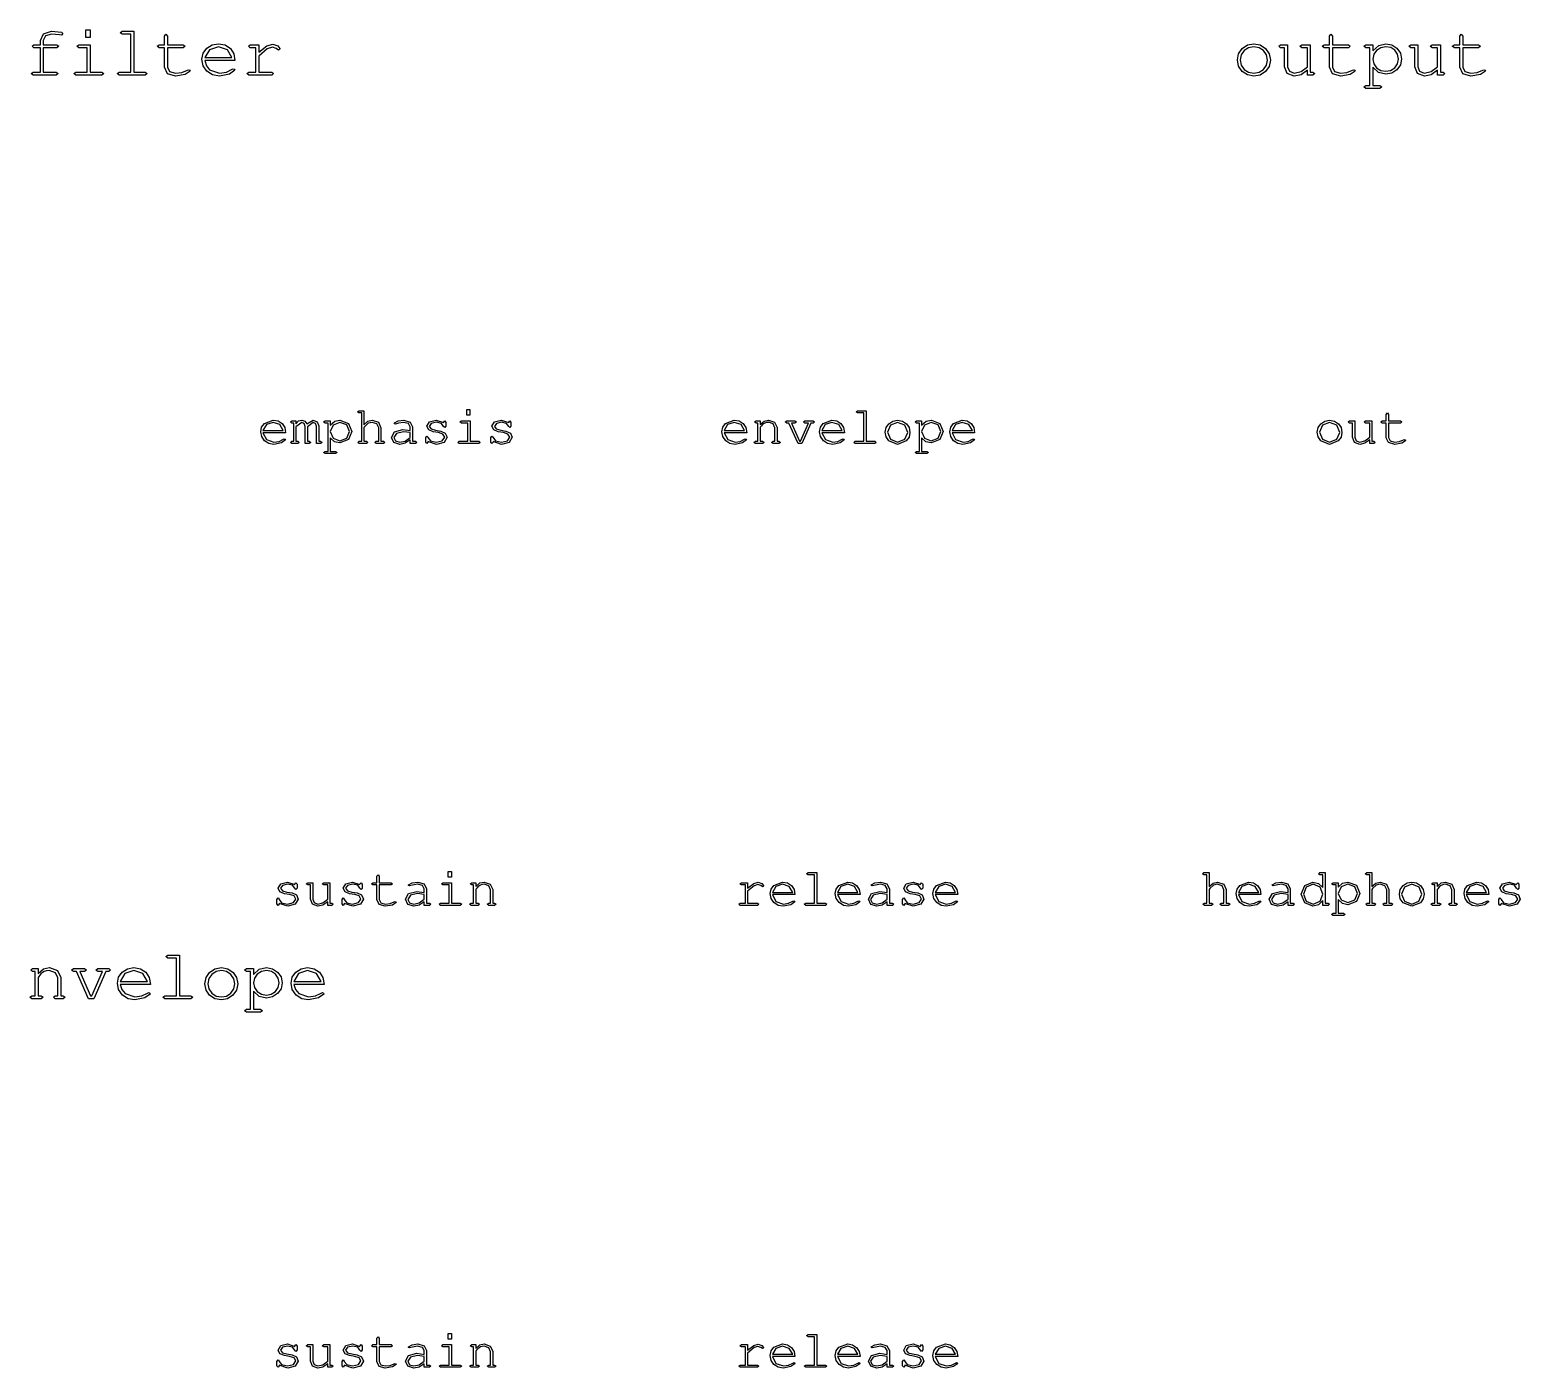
# Model space of a CAD drawing. Extents: x 0 to 469, y 0 to 120.
# Drawn here: x 352.3 to 468.5, y 13.9 to 118.2 of the extents above; entities that cross this region are included whole.
import ezdxf

# ---------------------------------------------------------------- set-up
doc = ezdxf.new("R2010")
doc.units = 0
doc.layers.add('Calque_1', color=7, linetype='CONTINUOUS')

msp = doc.modelspace()

# ---------------------------------------------------------------- linework, layer by layer
at = {"layer": 'Calque_1', "color": 7}
for points in [[(354.78307, 117.79152), (354.64196, 117.80842), (354.32587, 117.84232), (354.00414, 117.85922), (353.55258, 117.72375), (353.3776, 117.37944), (353.3776, 117.03513), (354.4444, 117.03513), (354.5968, 116.92224), (354.4444, 116.80371), (353.3776, 116.80371), (353.3776, 114.91282), (354.38231, 114.91282), (354.53471, 114.79993), (354.38231, 114.6814), (352.59302, 114.6814), (352.44062, 114.79993), (352.59302, 114.91282), (353.14618, 114.91282), (353.14618, 116.80371), (352.64947, 116.80371), (352.49707, 116.92224), (352.64947, 117.03513), (353.14618, 117.03513), (353.14618, 117.37944), (353.38889, 117.88744), (354.01542, 118.09064), (354.8, 118.01724), (354.9016, 117.90435), (354.78307, 117.79147)], [(357.02734, 118.20356), (357.02734, 117.61654), (356.69432, 117.61654), (356.69432, 118.20356)], [(360.4231, 118.09067), (360.4231, 114.91285), (361.32621, 114.91285), (361.48426, 114.79996), (361.32621, 114.68143), (359.28857, 114.68143), (359.13617, 114.79996), (359.28857, 114.91285), (360.19168, 114.91285), (360.19168, 117.85925), (359.53128, 117.85925), (359.37888, 117.97778), (359.53128, 118.09067)], [(363.05121, 117.03516), (364.29299, 117.03516), (364.44539, 116.92227), (364.29299, 116.80374), (363.05121, 116.80374), (363.05121, 115.29667), (363.22054, 114.95236), (363.68339, 114.82254), (364.18574, 114.88464), (364.62036, 115.04833), (364.71066, 115.08223), (364.78406, 115.04833), (364.81796, 114.96933), (364.43414, 114.71533), (363.69472, 114.59116), (363.05689, 114.77742), (362.81983, 115.28542), (362.81983, 116.80378), (362.40214, 116.80378), (362.24409, 116.92231), (362.40214, 117.0352), (362.81983, 117.0352), (362.81983, 117.70689), (362.93836, 117.85929), (363.05125, 117.70689)], [(453.87842, 117.03516), (455.1202, 117.03516), (455.2726, 116.92227), (455.1202, 116.80374), (453.87842, 116.80374), (453.87842, 115.29667), (454.04775, 114.95236), (454.5106, 114.82254), (455.01295, 114.88464), (455.44757, 115.04833), (455.53787, 115.08223), (455.61127, 115.04833), (455.64517, 114.96933), (455.26135, 114.71533), (454.52192, 114.59116), (453.8841, 114.77742), (453.64704, 115.28542), (453.64704, 116.80378), (453.22935, 116.80378), (453.0713, 116.92231), (453.22935, 117.0352), (453.64704, 117.0352), (453.64704, 117.70689), (453.76557, 117.85929), (453.87846, 117.70689)], [(464.0318, 117.03516), (465.27358, 117.03516), (465.42598, 116.92227), (465.27358, 116.80374), (464.0318, 116.80374), (464.0318, 115.29667), (464.20114, 114.95236), (464.66398, 114.82254), (465.16634, 114.88464), (465.60096, 115.04833), (465.69126, 115.08223), (465.76466, 115.04833), (465.79856, 114.96933), (465.41474, 114.71533), (464.67532, 114.59116), (464.0375, 114.77742), (463.80043, 115.28542), (463.80043, 116.80378), (463.38274, 116.80378), (463.2247, 116.92231), (463.38274, 117.0352), (463.80043, 117.0352), (463.80043, 117.70689), (463.91896, 117.85929), (464.03185, 117.70689)], [(357.03864, 117.03516), (357.03864, 114.91285), (357.94175, 114.91285), (358.0998, 114.79996), (357.94175, 114.68143), (355.90411, 114.68143), (355.75171, 114.79996), (355.90411, 114.91285), (356.80722, 114.91285), (356.80722, 116.80374), (356.14117, 116.80374), (355.98877, 116.92227), (356.14117, 117.03516)], [(368.32092, 115.80467), (365.97283, 115.80467), (366.097013, 115.402505), (366.34536, 115.08783), (367.113, 114.82254), (367.65487, 114.90724), (368.10078, 115.12738), (368.19108, 115.16688), (368.26448, 115.13298), (368.29838, 115.05398), (367.89198, 114.74918), (367.1074, 114.59114), (366.579645, 114.687095), (366.13656, 114.97496), (365.84022, 115.399703), (365.74144, 115.90629), (365.834575, 116.377605), (366.11398, 116.76425), (366.528845, 117.026713), (367.02838, 117.1142), (367.546258, 117.02389), (367.95971, 116.75296), (368.230648, 116.338093), (368.32096, 115.80469)], [(365.97283, 116.03609), (368.08385, 116.03609), (367.72825, 116.65134), (367.02834, 116.88276), (366.33407, 116.65134), (365.97283, 116.03609)], [(371.70538, 116.62312), (371.5304, 116.74165), (371.24253, 116.86018), (370.84178, 116.72472), (370.17009, 116.16027), (370.17009, 114.91285), (371.18044, 114.91285), (371.33284, 114.79432), (371.18044, 114.68143), (369.3968, 114.68143), (369.2444, 114.79996), (369.3968, 114.91285), (369.93867, 114.91285), (369.93867, 116.80374), (369.51533, 116.80374), (369.36293, 116.92227), (369.51533, 117.03516), (370.17009, 117.03516), (370.17009, 116.45943), (370.80227, 116.95049), (371.25947, 117.0916), (371.65458, 116.95614), (371.82391, 116.74165), (371.79001, 116.65695), (371.70531, 116.62305)], [(447.75296, 117.11418), (448.252495, 117.021048), (448.66736, 116.74165), (448.946758, 116.332428), (449.03989, 115.83854), (448.945348, 115.35735), (448.66172, 114.95236), (448.24544, 114.68143), (447.75296, 114.59112), (447.25625, 114.68284), (446.83856, 114.958), (446.559163, 115.365813), (446.46603, 115.85547), (446.559163, 116.33666), (446.83856, 116.74165), (447.25625, 117.021048), (447.75296, 117.11418)], [(447.75296, 116.88276), (447.345148, 116.80797), (447.00225, 116.5836), (446.77365, 116.251993), (446.69745, 115.85547), (446.77365, 115.457535), (447.00225, 115.12169), (447.345148, 114.897328), (447.75296, 114.82254), (448.156538, 114.897328), (448.49803, 115.12169), (448.73086, 115.450483), (448.80847, 115.83854), (448.73227, 116.24776), (448.50367, 116.5836), (448.163593, 116.80797), (447.75296, 116.88276)], [(451.922, 114.68143), (451.922, 115.05396), (451.428113, 114.70683), (450.89471, 114.59112), (450.3472, 114.79432), (450.144, 115.33054), (450.144, 116.80374), (449.8392, 116.80374), (449.6868, 116.92227), (449.8392, 117.03516), (450.37542, 117.03516), (450.37542, 115.33054), (450.52218, 114.96929), (450.88907, 114.82254), (451.429523, 114.94954), (451.922, 115.33054), (451.922, 116.80374), (451.50431, 116.80374), (451.34627, 116.92227), (451.50431, 117.03516), (452.15342, 117.03516), (452.15342, 114.91285), (452.34533, 114.91285), (452.49773, 114.79996), (452.34533, 114.68143)], [(457.02581, 117.03516), (457.02581, 116.57232), (457.48301, 116.99), (458.03617, 117.11418), (458.517358, 117.028103), (458.91106, 116.76987), (459.17776, 116.39028), (459.26666, 115.92885), (459.17776, 115.466003), (458.91106, 115.08218), (458.514538, 114.823948), (458.03617, 114.73787), (457.46749, 114.873338), (457.02581, 115.27974), (457.02581, 113.86298), (457.57897, 113.86298), (457.73137, 113.75009), (457.57897, 113.63156), (456.48959, 113.63156), (456.33719, 113.75009), (456.48959, 113.86298), (456.79439, 113.86298), (456.79439, 116.80374), (456.48959, 116.80374), (456.33719, 116.92227), (456.48959, 117.03516)], [(458.03052, 116.88276), (457.643875, 116.812205), (457.31932, 116.60054), (457.099188, 116.294328), (457.02581, 115.92885), (457.099188, 115.557725), (457.31932, 115.24587), (457.643875, 115.038435), (458.03052, 114.96929), (458.417165, 115.038435), (458.74172, 115.24587), (458.961853, 115.552083), (459.03523, 115.91756), (458.963265, 116.295735), (458.74737, 116.60618), (458.424223, 116.813615), (458.03052, 116.88276)], [(462.07539, 114.68143), (462.07539, 115.05396), (461.581498, 114.70683), (461.0481, 114.59112), (460.50059, 114.79432), (460.29739, 115.33054), (460.29739, 116.80374), (459.99259, 116.80374), (459.84019, 116.92227), (459.99259, 117.03516), (460.52881, 117.03516), (460.52881, 115.33054), (460.67556, 114.96929), (461.04245, 114.82254), (461.58291, 114.94954), (462.07539, 115.33054), (462.07539, 116.80374), (461.6577, 116.80374), (461.49965, 116.92227), (461.6577, 117.03516), (462.30681, 117.03516), (462.30681, 114.91285), (462.49872, 114.91285), (462.65112, 114.79996), (462.49872, 114.68143)], [(379.52775, 87.17925), (379.38381, 87.48829), (379.00705, 87.61105), (378.71071, 87.53905), (378.42285, 87.26811), (378.37625, 87.21311), (378.37625, 86.13361), (378.56675, 86.13361), (378.68528, 86.04891), (378.56675, 85.96001), (378.00795, 85.96001), (377.89365, 86.04891), (378.00795, 86.13361), (378.20268, 86.13361), (378.20268, 88.34341), (377.97408, 88.34341), (377.85978, 88.43231), (377.97408, 88.51701), (378.37625, 88.51701), (378.37625, 87.42904), (378.68528, 87.70421), (379.02818, 87.78461), (379.51078, 87.61528), (379.70128, 87.19194), (379.70128, 86.13361), (379.89178, 86.13361), (380.01032, 86.04891), (379.89178, 85.96001), (379.33722, 85.96001), (379.22292, 86.04891), (379.33722, 86.13361), (379.52772, 86.13361)], [(386.63948, 88.60165), (386.63948, 88.16139), (386.38971, 88.16139), (386.38971, 88.60165)], [(417.52212, 88.51699), (417.52212, 86.13362), (418.19945, 86.13362), (418.31798, 86.04892), (418.19945, 85.96002), (416.67122, 85.96002), (416.55692, 86.04892), (416.67122, 86.13362), (417.34855, 86.13362), (417.34855, 88.34342), (416.85325, 88.34342), (416.73895, 88.43232), (416.85325, 88.51702)], [(458.24941, 87.72535), (459.18075, 87.72535), (459.29505, 87.64065), (459.18075, 87.55175), (458.24941, 87.55175), (458.24941, 86.42145), (458.37641, 86.16321), (458.72355, 86.06581), (459.10031, 86.11241), (459.42628, 86.23518), (459.49398, 86.26058), (459.54898, 86.23518), (459.57438, 86.17588), (459.28651, 85.98538), (458.73194, 85.89228), (458.25358, 86.03198), (458.07578, 86.41298), (458.07578, 87.55175), (457.76251, 87.55175), (457.64398, 87.64065), (457.76251, 87.72535), (458.07578, 87.72535), (458.07578, 88.22912), (458.16468, 88.34342), (458.24938, 88.22912)], [(372.26407, 86.80249), (370.50301, 86.80249), (370.78241, 86.26485), (371.35814, 86.06589), (371.76454, 86.12939), (372.09897, 86.29449), (372.16667, 86.32409), (372.22167, 86.29869), (372.24707, 86.23939), (371.94227, 86.01079), (371.35384, 85.89226), (370.95802, 85.964228), (370.6257, 86.18013), (370.403453, 86.498685), (370.32937, 86.87863), (370.39922, 87.23211), (370.60877, 87.52209), (371.29457, 87.78456), (371.68298, 87.716828), (371.99307, 87.51363), (372.196268, 87.20248), (372.264, 86.80243)], [(370.50301, 86.97605), (372.08627, 86.97605), (371.81957, 87.43749), (371.29464, 87.61105), (370.77394, 87.43749), (370.50301, 86.97605)], [(373.07522, 87.72535), (373.07522, 87.50522), (373.28265, 87.72112), (373.51972, 87.78462), (373.757843, 87.709478), (373.93035, 87.48405), (374.40872, 87.78462), (374.72199, 87.64915), (374.85322, 87.32742), (374.85322, 86.13362), (374.99715, 86.13362), (375.11145, 86.04892), (374.99715, 85.96002), (374.68389, 85.96002), (374.68389, 87.31046), (374.59919, 87.51789), (374.40446, 87.61099), (373.96419, 87.26386), (373.96419, 86.13356), (374.10812, 86.13356), (374.22242, 86.04886), (374.10812, 85.95996), (373.79486, 85.95996), (373.79486, 87.2977), (373.71016, 87.5136), (373.51966, 87.611), (373.07516, 87.26387), (373.07516, 86.13357), (373.21909, 86.13357), (373.33339, 86.04887), (373.21909, 85.95997), (372.75766, 85.95997), (372.64759, 86.04887), (372.76189, 86.13357), (372.90583, 86.13357), (372.90583, 87.55174), (372.76189, 87.55174), (372.64759, 87.64064), (372.76189, 87.72534)], [(375.74903, 87.72535), (375.74903, 87.37822), (376.09193, 87.69149), (376.5068, 87.78459), (377.16297, 87.52636), (377.42967, 86.89559), (377.16297, 86.26059), (376.5068, 86.00236), (376.080293, 86.10396), (375.74903, 86.40876), (375.74903, 85.34619), (376.1639, 85.34619), (376.2782, 85.26149), (376.1639, 85.17259), (375.34687, 85.17259), (375.23257, 85.26149), (375.34687, 85.34619), (375.57547, 85.34619), (375.57547, 87.55176), (375.34687, 87.55176), (375.23257, 87.64066), (375.34687, 87.72536)], [(376.50257, 87.61105), (375.96917, 87.39939), (375.74903, 86.89562), (375.96917, 86.38339), (376.50257, 86.17595), (377.03597, 86.38339), (377.2561, 86.88715), (377.0402, 87.40362), (376.50257, 87.61105)], [(380.74529, 87.56025), (381.03316, 87.71689), (381.48189, 87.78459), (381.96873, 87.63642), (382.16346, 87.26389), (382.16346, 86.13359), (382.39206, 86.13359), (382.50636, 86.04889), (382.39206, 85.95999), (381.98989, 85.95999), (381.98989, 86.24363), (381.59937, 85.980103), (381.18133, 85.89226), (380.70296, 86.04043), (380.52093, 86.43413), (380.76646, 86.87863), (381.41416, 87.05219), (381.98989, 86.96329), (381.98989, 87.26386), (381.84596, 87.51363), (381.46919, 87.61103), (381.06703, 87.54333), (380.82573, 87.47563), (380.76643, 87.50103), (380.74523, 87.56033)], [(384.66794, 86.45535), (384.52401, 86.69665), (384.17687, 86.81095), (383.77047, 86.87445), (383.42334, 87.01415), (383.27941, 87.30625), (383.48261, 87.64915), (384.00331, 87.78462), (384.58327, 87.58989), (384.58327, 87.60679), (384.67217, 87.72532), (384.75687, 87.60679), (384.75687, 87.31469), (384.67217, 87.20039), (384.58327, 87.29779), (384.41394, 87.52639), (384.02024, 87.61109), (383.62654, 87.51799), (383.46991, 87.29362), (383.61384, 87.09889), (383.96097, 87.00149), (384.36737, 86.93379), (384.71451, 86.77292), (384.85844, 86.45119), (384.62137, 86.04902), (384.02871, 85.89239), (383.36407, 86.12099), (383.36407, 86.07439), (383.27937, 85.96009), (383.19047, 86.07439), (383.19047, 86.42576), (383.27937, 86.54006), (383.36407, 86.44696), (383.36407, 86.41736), (383.55457, 86.1676), (384.01601, 86.066), (384.48167, 86.17606), (384.66794, 86.45546)], [(386.64748, 87.72535), (386.64748, 86.13362), (387.32482, 86.13362), (387.44335, 86.04892), (387.32482, 85.96002), (385.79658, 85.96002), (385.68228, 86.04892), (385.79658, 86.13362), (386.47392, 86.13362), (386.47392, 87.55179), (385.97438, 87.55179), (385.86008, 87.64069), (385.97438, 87.72539)], [(389.74463, 86.45535), (389.6007, 86.69665), (389.25357, 86.81095), (388.84717, 86.87445), (388.50003, 87.01415), (388.3561, 87.30625), (388.5593, 87.64915), (389.08, 87.78462), (389.65997, 87.58989), (389.65997, 87.60679), (389.74887, 87.72532), (389.83357, 87.60679), (389.83357, 87.31469), (389.74887, 87.20039), (389.65997, 87.29779), (389.49063, 87.52639), (389.09693, 87.61109), (388.70323, 87.51799), (388.5466, 87.29362), (388.69053, 87.09889), (389.03767, 87.00149), (389.44407, 86.93379), (389.7912, 86.77292), (389.93513, 86.45119), (389.69807, 86.04902), (389.1054, 85.89239), (388.44077, 86.12099), (388.44077, 86.07439), (388.35607, 85.96009), (388.26717, 86.07439), (388.26717, 86.42576), (388.35607, 86.54006), (388.44077, 86.44696), (388.44077, 86.41736), (388.63127, 86.1676), (389.0927, 86.066), (389.55837, 86.17606), (389.74463, 86.45546)], [(408.2154, 86.80249), (406.45433, 86.80249), (406.73373, 86.26485), (407.30947, 86.06589), (407.71586, 86.12939), (408.0503, 86.29449), (408.118, 86.32409), (408.173, 86.29869), (408.1984, 86.23939), (407.8936, 86.01079), (407.30517, 85.89226), (406.909358, 85.964228), (406.57704, 86.18013), (406.354793, 86.498685), (406.28071, 86.87863), (406.35056, 87.23211), (406.56011, 87.52209), (407.24591, 87.78456), (407.634313, 87.716828), (407.9444, 87.51363), (408.147605, 87.20248), (408.21534, 86.80243)], [(406.45433, 86.97605), (408.0376, 86.97605), (407.7709, 87.43749), (407.24597, 87.61105), (406.72527, 87.43749), (406.45433, 86.97605)], [(409.90284, 87.61105), (409.75468, 87.59415), (409.62344, 87.54755), (409.52184, 87.48825), (409.42874, 87.41205), (409.36104, 87.33585), (409.30174, 87.25965), (409.25944, 87.20465), (409.25944, 86.13362), (409.44994, 86.13362), (409.56424, 86.04892), (409.44994, 85.96002), (408.89537, 85.96002), (408.77684, 86.04892), (408.89537, 86.13362), (409.08587, 86.13362), (409.08587, 87.55179), (408.94194, 87.55179), (408.82764, 87.64069), (408.94194, 87.72539), (409.25944, 87.72539), (409.25944, 87.43329), (409.58117, 87.70846), (409.91984, 87.78466), (410.39397, 87.61956), (410.58447, 87.20893), (410.58447, 86.13366), (410.7284, 86.13366), (410.8427, 86.04896), (410.7284, 85.96006), (410.26697, 85.96006), (410.15267, 86.04896), (410.26697, 86.13366), (410.4109, 86.13366), (410.4109, 87.17929), (410.2712, 87.48409), (409.9029, 87.61109)], [(412.51316, 85.96005), (412.21682, 85.96005), (411.50562, 87.55179), (411.33206, 87.55179), (411.21776, 87.64069), (411.33206, 87.72539), (411.97129, 87.72539), (412.08982, 87.64069), (411.97129, 87.55179), (411.69612, 87.55179), (412.33112, 86.13362), (412.41152, 86.13362), (413.03382, 87.55179), (412.74595, 87.55179), (412.63165, 87.64069), (412.74595, 87.72539), (413.38942, 87.72539), (413.50372, 87.64069), (413.38942, 87.55179), (413.21585, 87.55179)], [(415.83044, 86.80249), (414.06937, 86.80249), (414.34877, 86.26485), (414.9245, 86.06589), (415.3309, 86.12939), (415.66534, 86.29449), (415.73304, 86.32409), (415.78804, 86.29869), (415.81344, 86.23939), (415.50864, 86.01079), (414.92021, 85.89226), (414.524393, 85.964228), (414.19208, 86.18013), (413.969825, 86.498685), (413.89574, 86.87863), (413.96559, 87.23211), (414.17514, 87.52209), (414.86094, 87.78456), (415.24935, 87.716828), (415.55944, 87.51363), (415.762645, 87.20248), (415.83038, 86.80243)], [(414.06937, 86.97605), (415.65264, 86.97605), (415.38594, 87.43749), (414.861, 87.61105), (414.3403, 87.43749), (414.06937, 86.97605)], [(419.9758, 87.78462), (420.35045, 87.71477), (420.6616, 87.50522), (420.87115, 87.198303), (420.941, 86.82789), (420.87009, 86.466995), (420.65736, 86.16325), (419.9758, 85.89232), (419.29, 86.16749), (419.08045, 86.473345), (419.0106, 86.84059), (419.08045, 87.201478), (419.29, 87.50522), (419.603265, 87.71477), (419.9758, 87.78462)], [(419.9758, 87.61105), (419.41276, 87.38669), (419.18416, 86.84059), (419.41276, 86.29025), (419.9758, 86.06589), (420.5346, 86.29025), (420.76743, 86.82789), (420.53883, 87.38669), (419.9758, 87.61105)], [(421.85374, 87.72535), (421.85374, 87.37822), (422.19664, 87.69149), (422.61151, 87.78459), (423.26768, 87.52636), (423.53438, 86.89559), (423.26768, 86.26059), (422.61151, 86.00236), (422.185003, 86.10396), (421.85374, 86.40876), (421.85374, 85.34619), (422.26861, 85.34619), (422.38291, 85.26149), (422.26861, 85.17259), (421.45158, 85.17259), (421.33728, 85.26149), (421.45158, 85.34619), (421.68018, 85.34619), (421.68018, 87.55176), (421.45158, 87.55176), (421.33728, 87.64066), (421.45158, 87.72536)], [(422.60728, 87.61105), (422.07388, 87.39939), (421.85374, 86.89562), (422.07388, 86.38339), (422.60728, 86.17595), (423.14068, 86.38339), (423.36081, 86.88715), (423.14491, 87.40362), (422.60728, 87.61105)], [(425.98382, 86.80249), (424.22276, 86.80249), (424.50216, 86.26485), (425.07789, 86.06589), (425.48429, 86.12939), (425.81872, 86.29449), (425.88642, 86.32409), (425.94142, 86.29869), (425.96682, 86.23939), (425.66202, 86.01079), (425.07359, 85.89226), (424.67777, 85.964228), (424.34545, 86.18013), (424.123203, 86.498685), (424.04912, 86.87863), (424.11897, 87.23211), (424.32852, 87.52209), (425.01432, 87.78456), (425.40273, 87.716828), (425.71282, 87.51363), (425.916018, 87.20248), (425.98375, 86.80243)], [(424.22276, 86.97605), (425.80602, 86.97605), (425.53932, 87.43749), (425.01439, 87.61105), (424.49369, 87.43749), (424.22276, 86.97605)], [(453.65532, 87.78462), (454.02997, 87.71477), (454.34112, 87.50522), (454.55067, 87.198303), (454.62052, 86.82789), (454.549613, 86.466995), (454.33689, 86.16325), (453.65532, 85.89232), (452.96952, 86.16749), (452.75997, 86.473345), (452.69012, 86.84059), (452.75997, 87.201478), (452.96952, 87.50522), (453.282785, 87.71477), (453.65532, 87.78462)], [(453.65532, 87.61105), (453.09229, 87.38669), (452.86369, 86.84059), (453.09229, 86.29025), (453.65532, 86.06589), (454.21412, 86.29025), (454.44695, 86.82789), (454.21835, 87.38669), (453.65532, 87.61105)], [(456.7821, 85.96005), (456.7821, 86.23945), (456.411683, 85.979103), (456.01163, 85.89232), (455.601, 86.04472), (455.4486, 86.44689), (455.4486, 87.55179), (455.22, 87.55179), (455.1057, 87.64069), (455.22, 87.72539), (455.62217, 87.72539), (455.62217, 86.44693), (455.73223, 86.17599), (456.0074, 86.06593), (456.41274, 86.16118), (456.7821, 86.44693), (456.7821, 87.55183), (456.46883, 87.55183), (456.3503, 87.64073), (456.46883, 87.72543), (456.95567, 87.72543), (456.95567, 86.1337), (457.0996, 86.1337), (457.2139, 86.049), (457.0996, 85.9601)], [(381.98989, 86.43419), (381.98989, 86.81519), (381.44803, 86.87869), (380.90193, 86.75169), (380.69449, 86.42995), (380.82573, 86.16325), (381.17709, 86.06585), (381.58773, 86.15055), (381.98989, 86.43419)], [(379.55656, 51.72535), (380.48789, 51.72535), (380.60219, 51.64065), (380.48789, 51.55175), (379.55656, 51.55175), (379.55656, 50.42145), (379.68356, 50.16321), (380.03069, 50.06581), (380.40746, 50.11241), (380.73342, 50.23518), (380.80112, 50.26058), (380.85612, 50.23518), (380.88152, 50.17588), (380.59365, 49.98538), (380.03909, 49.89228), (379.56072, 50.03198), (379.38292, 50.41298), (379.38292, 51.55175), (379.06965, 51.55175), (378.95112, 51.64065), (379.06965, 51.72535), (379.38292, 51.72535), (379.38292, 52.22912), (379.47182, 52.34342), (379.55652, 52.22912)], [(385.19252, 52.60165), (385.19252, 52.16139), (384.94275, 52.16139), (384.94275, 52.60165)], [(413.67013, 52.51699), (413.67013, 50.13362), (414.34747, 50.13362), (414.466, 50.04892), (414.34747, 49.96002), (412.81923, 49.96002), (412.70493, 50.04892), (412.81923, 50.13362), (413.49657, 50.13362), (413.49657, 52.34342), (413.00127, 52.34342), (412.88697, 52.43232), (413.00127, 52.51702)], [(445.41669, 51.17925), (445.27276, 51.48829), (444.89599, 51.61105), (444.59966, 51.53905), (444.31179, 51.26811), (444.26519, 51.21311), (444.26519, 50.13361), (444.45569, 50.13361), (444.57423, 50.04891), (444.45569, 49.96001), (443.89689, 49.96001), (443.78259, 50.04891), (443.89689, 50.13361), (444.09163, 50.13361), (444.09163, 52.34341), (443.86303, 52.34341), (443.74873, 52.43231), (443.86303, 52.51701), (444.26519, 52.51701), (444.26519, 51.42904), (444.57423, 51.70421), (444.91713, 51.78461), (445.39973, 51.61528), (445.59023, 51.19194), (445.59023, 50.13361), (445.78073, 50.13361), (445.89926, 50.04891), (445.78073, 49.96001), (445.22616, 49.96001), (445.11186, 50.04891), (445.22616, 50.13361), (445.41666, 50.13361)], [(453.30689, 52.51699), (453.30689, 50.13362), (453.53549, 50.13362), (453.64979, 50.04892), (453.53549, 49.96002), (453.13333, 49.96002), (453.13333, 50.33679), (452.790428, 50.003415), (452.36286, 49.89229), (451.71516, 50.17169), (451.44846, 50.84056), (451.71516, 51.50519), (452.36286, 51.78459), (452.788313, 51.674523), (453.13333, 51.34432), (453.13333, 52.34339), (452.90473, 52.34339), (452.79043, 52.43229), (452.90473, 52.51699)], [(458.10842, 51.17925), (457.96449, 51.48829), (457.58772, 51.61105), (457.29139, 51.53905), (457.00352, 51.26811), (456.95692, 51.21311), (456.95692, 50.13361), (457.14742, 50.13361), (457.26596, 50.04891), (457.14742, 49.96001), (456.58862, 49.96001), (456.47432, 50.04891), (456.58862, 50.13361), (456.78336, 50.13361), (456.78336, 52.34341), (456.55476, 52.34341), (456.44046, 52.43231), (456.55476, 52.51701), (456.95692, 52.51701), (456.95692, 51.42904), (457.26596, 51.70421), (457.60886, 51.78461), (458.09146, 51.61528), (458.28196, 51.19194), (458.28196, 50.13361), (458.47246, 50.13361), (458.59099, 50.04891), (458.47246, 49.96001), (457.91789, 49.96001), (457.80359, 50.04891), (457.91789, 50.13361), (458.10839, 50.13361)], [(373.06758, 50.45535), (372.92365, 50.69665), (372.57652, 50.81095), (372.17012, 50.87445), (371.82298, 51.01415), (371.67905, 51.30625), (371.88225, 51.64915), (372.40295, 51.78462), (372.98292, 51.58989), (372.98292, 51.60679), (373.07182, 51.72532), (373.15652, 51.60679), (373.15652, 51.31469), (373.07182, 51.20039), (372.98292, 51.29779), (372.81358, 51.52639), (372.41988, 51.61109), (372.02618, 51.51799), (371.86955, 51.29362), (372.01348, 51.09889), (372.36062, 51.00149), (372.76702, 50.93379), (373.11415, 50.77292), (373.25808, 50.45119), (373.02102, 50.04902), (372.42835, 49.89239), (371.76372, 50.12099), (371.76372, 50.07439), (371.67902, 49.96009), (371.59012, 50.07439), (371.59012, 50.42576), (371.67902, 50.54006), (371.76372, 50.44696), (371.76372, 50.41736), (371.95422, 50.1676), (372.41565, 50.066), (372.88132, 50.17606), (373.06758, 50.45546)], [(375.5509, 49.96005), (375.5509, 50.23945), (375.180483, 49.979103), (374.78043, 49.89232), (374.3698, 50.04472), (374.2174, 50.44689), (374.2174, 51.55179), (373.9888, 51.55179), (373.8745, 51.64069), (373.9888, 51.72539), (374.39096, 51.72539), (374.39096, 50.44693), (374.50103, 50.17599), (374.7762, 50.06593), (375.18154, 50.16118), (375.5509, 50.44693), (375.5509, 51.55183), (375.23763, 51.55183), (375.1191, 51.64073), (375.23763, 51.72543), (375.72446, 51.72543), (375.72446, 50.1337), (375.8684, 50.1337), (375.9827, 50.049), (375.8684, 49.9601)], [(378.14428, 50.45535), (378.00034, 50.69665), (377.65321, 50.81095), (377.24681, 50.87445), (376.89968, 51.01415), (376.75574, 51.30625), (376.95894, 51.64915), (377.47964, 51.78462), (378.05961, 51.58989), (378.05961, 51.60679), (378.14851, 51.72532), (378.23321, 51.60679), (378.23321, 51.31469), (378.14851, 51.20039), (378.05961, 51.29779), (377.89028, 51.52639), (377.49658, 51.61109), (377.10288, 51.51799), (376.94624, 51.29362), (377.09018, 51.09889), (377.43731, 51.00149), (377.84371, 50.93379), (378.19084, 50.77292), (378.33478, 50.45119), (378.09771, 50.04902), (377.50504, 49.89239), (376.84041, 50.12099), (376.84041, 50.07439), (376.75571, 49.96009), (376.66681, 50.07439), (376.66681, 50.42576), (376.75571, 50.54006), (376.84041, 50.44696), (376.84041, 50.41736), (377.03091, 50.1676), (377.49234, 50.066), (377.95801, 50.17606), (378.14428, 50.45546)], [(381.83667, 51.56025), (382.12454, 51.71689), (382.57327, 51.78459), (383.0601, 51.63642), (383.25484, 51.26389), (383.25484, 50.13359), (383.48344, 50.13359), (383.59774, 50.04889), (383.48344, 49.95999), (383.08127, 49.95999), (383.08127, 50.24363), (382.690743, 49.980103), (382.2727, 49.89226), (381.79434, 50.04043), (381.6123, 50.43413), (381.85784, 50.87863), (382.50554, 51.05219), (383.08127, 50.96329), (383.08127, 51.26386), (382.93734, 51.51363), (382.56057, 51.61103), (382.1584, 51.54333), (381.9171, 51.47563), (381.8578, 51.50103), (381.8366, 51.56033)], [(385.20052, 51.72535), (385.20052, 50.13362), (385.87785, 50.13362), (385.99638, 50.04892), (385.87785, 49.96002), (384.34962, 49.96002), (384.23532, 50.04892), (384.34962, 50.13362), (385.02695, 50.13362), (385.02695, 51.55179), (384.52742, 51.55179), (384.41312, 51.64069), (384.52742, 51.72539)], [(387.73463, 51.61105), (387.58646, 51.59415), (387.45523, 51.54755), (387.35363, 51.48825), (387.26053, 51.41205), (387.19283, 51.33585), (387.13353, 51.25965), (387.09123, 51.20465), (387.09123, 50.13362), (387.28173, 50.13362), (387.39603, 50.04892), (387.28173, 49.96002), (386.72717, 49.96002), (386.60863, 50.04892), (386.72717, 50.13362), (386.91767, 50.13362), (386.91767, 51.55179), (386.77373, 51.55179), (386.65943, 51.64069), (386.77373, 51.72539), (387.09123, 51.72539), (387.09123, 51.43329), (387.41297, 51.70846), (387.75163, 51.78466), (388.22577, 51.61956), (388.41627, 51.20893), (388.41627, 50.13366), (388.5602, 50.13366), (388.6745, 50.04896), (388.5602, 49.96006), (388.09877, 49.96006), (387.98447, 50.04896), (388.09877, 50.13366), (388.2427, 50.13366), (388.2427, 51.17929), (388.103, 51.48409), (387.7347, 51.61109)], [(409.44011, 51.41632), (409.30887, 51.50522), (409.09297, 51.59412), (408.79241, 51.49252), (408.28864, 51.06919), (408.28864, 50.13362), (409.04641, 50.13362), (409.16071, 50.04472), (409.04641, 49.96002), (407.70867, 49.96002), (407.59437, 50.04892), (407.70867, 50.13362), (408.11507, 50.13362), (408.11507, 51.55179), (407.79757, 51.55179), (407.68327, 51.64069), (407.79757, 51.72539), (408.28864, 51.72539), (408.28864, 51.29359), (408.76277, 51.66189), (409.10567, 51.76773), (409.40201, 51.66613), (409.52901, 51.50526), (409.50361, 51.44176), (409.44011, 51.41636)], [(411.97845, 50.80249), (410.21739, 50.80249), (410.49679, 50.26485), (411.07252, 50.06589), (411.47892, 50.12939), (411.81335, 50.29449), (411.88105, 50.32409), (411.93605, 50.29869), (411.96145, 50.23939), (411.65665, 50.01079), (411.06822, 49.89226), (410.6724, 49.964228), (410.34008, 50.18013), (410.117833, 50.498685), (410.04375, 50.87863), (410.1136, 51.23211), (410.32315, 51.52209), (411.00895, 51.78456), (411.39736, 51.716828), (411.70745, 51.51363), (411.910648, 51.20248), (411.97838, 50.80243)], [(410.21739, 50.97605), (411.80065, 50.97605), (411.53395, 51.43749), (411.00902, 51.61105), (410.48832, 51.43749), (410.21739, 50.97605)], [(417.05515, 50.80249), (415.29408, 50.80249), (415.57348, 50.26485), (416.14921, 50.06589), (416.55561, 50.12939), (416.89005, 50.29449), (416.95775, 50.32409), (417.01275, 50.29869), (417.03815, 50.23939), (416.73335, 50.01079), (416.14492, 49.89226), (415.749103, 49.964228), (415.41679, 50.18013), (415.194535, 50.498685), (415.12045, 50.87863), (415.1903, 51.23211), (415.39985, 51.52209), (416.08565, 51.78456), (416.47406, 51.716828), (416.78415, 51.51363), (416.987355, 51.20248), (417.05509, 50.80243)], [(415.29408, 50.97605), (416.87735, 50.97605), (416.61065, 51.43749), (416.08571, 51.61105), (415.56501, 51.43749), (415.29408, 50.97605)], [(417.92133, 51.56025), (418.20919, 51.71689), (418.65793, 51.78459), (419.14476, 51.63642), (419.33949, 51.26389), (419.33949, 50.13359), (419.56809, 50.13359), (419.68239, 50.04889), (419.56809, 49.95999), (419.16593, 49.95999), (419.16593, 50.24363), (418.775403, 49.980103), (418.35736, 49.89226), (417.87899, 50.04043), (417.69696, 50.43413), (417.94249, 50.87863), (418.59019, 51.05219), (419.16593, 50.96329), (419.16593, 51.26386), (419.02199, 51.51363), (418.64523, 51.61103), (418.24306, 51.54333), (418.00176, 51.47563), (417.94246, 51.50103), (417.92126, 51.56033)], [(421.84397, 50.45535), (421.70004, 50.69665), (421.35291, 50.81095), (420.94651, 50.87445), (420.59937, 51.01415), (420.45544, 51.30625), (420.65864, 51.64915), (421.17934, 51.78462), (421.75931, 51.58989), (421.75931, 51.60679), (421.84821, 51.72532), (421.93291, 51.60679), (421.93291, 51.31469), (421.84821, 51.20039), (421.75931, 51.29779), (421.58997, 51.52639), (421.19627, 51.61109), (420.80257, 51.51799), (420.64594, 51.29362), (420.78987, 51.09889), (421.13701, 51.00149), (421.54341, 50.93379), (421.89054, 50.77292), (422.03447, 50.45119), (421.79741, 50.04902), (421.20474, 49.89239), (420.54011, 50.12099), (420.54011, 50.07439), (420.45541, 49.96009), (420.36651, 50.07439), (420.36651, 50.42576), (420.45541, 50.54006), (420.54011, 50.44696), (420.54011, 50.41736), (420.73061, 50.1676), (421.19204, 50.066), (421.65771, 50.17606), (421.84397, 50.45546)], [(424.67019, 50.80249), (422.90912, 50.80249), (423.18852, 50.26485), (423.76425, 50.06589), (424.17065, 50.12939), (424.50509, 50.29449), (424.57279, 50.32409), (424.62779, 50.29869), (424.65319, 50.23939), (424.34839, 50.01079), (423.75996, 49.89226), (423.364143, 49.964228), (423.03183, 50.18013), (422.809575, 50.498685), (422.73549, 50.87863), (422.80534, 51.23211), (423.01489, 51.52209), (423.70069, 51.78456), (424.0891, 51.716828), (424.39919, 51.51363), (424.602395, 51.20248), (424.67013, 50.80243)], [(422.90912, 50.97605), (424.49239, 50.97605), (424.22569, 51.43749), (423.70075, 51.61105), (423.18005, 51.43749), (422.90912, 50.97605)], [(448.3064, 50.80249), (446.54534, 50.80249), (446.82474, 50.26485), (447.40047, 50.06589), (447.80687, 50.12939), (448.1413, 50.29449), (448.209, 50.32409), (448.264, 50.29869), (448.2894, 50.23939), (447.9846, 50.01079), (447.39617, 49.89226), (447.00035, 49.964228), (446.66803, 50.18013), (446.445783, 50.498685), (446.3717, 50.87863), (446.44155, 51.23211), (446.6511, 51.52209), (447.3369, 51.78456), (447.72531, 51.716828), (448.0354, 51.51363), (448.238598, 51.20248), (448.30633, 50.80243)], [(446.54534, 50.97605), (448.1286, 50.97605), (447.8619, 51.43749), (447.33697, 51.61105), (446.81627, 51.43749), (446.54534, 50.97605)], [(449.17258, 51.56025), (449.46045, 51.71689), (449.90918, 51.78459), (450.39601, 51.63642), (450.59075, 51.26389), (450.59075, 50.13359), (450.81935, 50.13359), (450.93365, 50.04889), (450.81935, 49.95999), (450.41718, 49.95999), (450.41718, 50.24363), (450.026653, 49.980103), (449.60861, 49.89226), (449.13025, 50.04043), (448.94821, 50.43413), (449.19375, 50.87863), (449.84145, 51.05219), (450.41718, 50.96329), (450.41718, 51.26386), (450.27325, 51.51363), (449.89648, 51.61103), (449.49431, 51.54333), (449.25301, 51.47563), (449.19371, 51.50103), (449.17251, 51.56033)], [(452.37556, 51.61105), (451.84216, 51.38669), (451.62203, 50.84059), (451.84216, 50.29025), (452.37979, 50.06589), (452.91319, 50.29025), (453.13333, 50.83212), (452.91319, 51.38669), (452.37556, 51.61105)], [(454.32971, 51.72535), (454.32971, 51.37822), (454.67261, 51.69149), (455.08747, 51.78459), (455.74364, 51.52636), (456.01034, 50.89559), (455.74364, 50.26059), (455.08747, 50.00236), (454.660965, 50.10396), (454.32971, 50.40876), (454.32971, 49.34619), (454.74457, 49.34619), (454.85887, 49.26149), (454.74457, 49.17259), (453.92754, 49.17259), (453.81324, 49.26149), (453.92754, 49.34619), (454.15614, 49.34619), (454.15614, 51.55176), (453.92754, 51.55176), (453.81324, 51.64066), (453.92754, 51.72536)], [(455.08324, 51.61105), (454.54984, 51.39939), (454.32971, 50.89562), (454.54984, 50.38339), (455.08324, 50.17595), (455.61664, 50.38339), (455.83677, 50.88715), (455.62087, 51.40362), (455.08324, 51.61105)], [(460.0668, 51.78462), (460.44145, 51.71477), (460.7526, 51.50522), (460.96215, 51.198303), (461.032, 50.82789), (460.961093, 50.466995), (460.74837, 50.16325), (460.0668, 49.89232), (459.381, 50.16749), (459.17145, 50.473345), (459.1016, 50.84059), (459.17145, 51.201478), (459.381, 51.50522), (459.694265, 51.71477), (460.0668, 51.78462)], [(460.0668, 51.61105), (459.50377, 51.38669), (459.27517, 50.84059), (459.50377, 50.29025), (460.0668, 50.06589), (460.6256, 50.29025), (460.85843, 50.82789), (460.62983, 51.38669), (460.0668, 51.61105)], [(462.68558, 51.61105), (462.53741, 51.59415), (462.40618, 51.54755), (462.30458, 51.48825), (462.21148, 51.41205), (462.14378, 51.33585), (462.08448, 51.25965), (462.04218, 51.20465), (462.04218, 50.13362), (462.23268, 50.13362), (462.34698, 50.04892), (462.23268, 49.96002), (461.67812, 49.96002), (461.55958, 50.04892), (461.67812, 50.13362), (461.86862, 50.13362), (461.86862, 51.55179), (461.72468, 51.55179), (461.61038, 51.64069), (461.72468, 51.72539), (462.04218, 51.72539), (462.04218, 51.43329), (462.36392, 51.70846), (462.70258, 51.78466), (463.17672, 51.61956), (463.36722, 51.20893), (463.36722, 50.13366), (463.51115, 50.13366), (463.62545, 50.04896), (463.51115, 49.96006), (463.04972, 49.96006), (462.93542, 50.04896), (463.04972, 50.13366), (463.19365, 50.13366), (463.19365, 51.17929), (463.05395, 51.48409), (462.68565, 51.61109)], [(466.07483, 50.80249), (464.31376, 50.80249), (464.59316, 50.26485), (465.16889, 50.06589), (465.57529, 50.12939), (465.90973, 50.29449), (465.97743, 50.32409), (466.03243, 50.29869), (466.05783, 50.23939), (465.75303, 50.01079), (465.1646, 49.89226), (464.768783, 49.964228), (464.43647, 50.18013), (464.214215, 50.498685), (464.14013, 50.87863), (464.20998, 51.23211), (464.41953, 51.52209), (465.10533, 51.78456), (465.49374, 51.716828), (465.80383, 51.51363), (466.007035, 51.20248), (466.07477, 50.80243)], [(464.31376, 50.97605), (465.89703, 50.97605), (465.63033, 51.43749), (465.10539, 51.61105), (464.58469, 51.43749), (464.31376, 50.97605)], [(468.3253, 50.45535), (468.18137, 50.69665), (467.83424, 50.81095), (467.42784, 50.87445), (467.0807, 51.01415), (466.93677, 51.30625), (467.13997, 51.64915), (467.66067, 51.78462), (468.24064, 51.58989), (468.24064, 51.60679), (468.32954, 51.72532), (468.41424, 51.60679), (468.41424, 51.31469), (468.32954, 51.20039), (468.24064, 51.29779), (468.0713, 51.52639), (467.6776, 51.61109), (467.2839, 51.51799), (467.12727, 51.29362), (467.2712, 51.09889), (467.61834, 51.00149), (468.02474, 50.93379), (468.37187, 50.77292), (468.5158, 50.45119), (468.27874, 50.04902), (467.68607, 49.89239), (467.02144, 50.12099), (467.02144, 50.07439), (466.93674, 49.96009), (466.84784, 50.07439), (466.84784, 50.42576), (466.93674, 50.54006), (467.02144, 50.44696), (467.02144, 50.41736), (467.21194, 50.1676), (467.67337, 50.066), (468.13904, 50.17606), (468.3253, 50.45546)], [(383.08127, 50.43419), (383.08127, 50.81519), (382.5394, 50.87869), (381.9933, 50.75169), (381.78587, 50.42995), (381.9171, 50.16325), (382.26847, 50.06585), (382.6791, 50.15055), (383.08127, 50.43419)], [(419.16593, 50.43419), (419.16593, 50.81519), (418.62406, 50.87869), (418.07796, 50.75169), (417.87053, 50.42995), (418.00176, 50.16325), (418.35313, 50.06585), (418.76376, 50.15055), (419.16593, 50.43419)], [(450.41718, 50.43419), (450.41718, 50.81519), (449.87531, 50.87869), (449.32921, 50.75169), (449.12178, 50.42995), (449.25301, 50.16325), (449.60438, 50.06585), (450.01501, 50.15055), (450.41718, 50.43419)], [(363.98536, 46.09066), (363.98536, 42.91283), (364.88847, 42.91283), (365.04652, 42.79995), (364.88847, 42.68141), (362.85083, 42.68141), (362.69843, 42.79995), (362.85083, 42.91283), (363.75394, 42.91283), (363.75394, 45.85923), (363.09354, 45.85923), (362.94114, 45.97777), (363.09354, 46.09066)], [(353.82633, 44.88275), (353.62878, 44.86015), (353.4538, 44.79805), (353.31833, 44.71905), (353.19415, 44.61745), (353.10385, 44.51585), (353.02485, 44.41425), (352.96845, 44.34085), (352.96845, 42.9128), (353.22245, 42.9128), (353.37485, 42.79992), (353.22245, 42.68138), (352.48302, 42.68138), (352.32498, 42.79992), (352.48302, 42.9128), (352.73702, 42.9128), (352.73702, 44.80369), (352.54511, 44.80369), (352.39271, 44.92223), (352.54511, 45.03512), (352.96845, 45.03512), (352.96845, 44.64565), (353.39742, 45.01254), (353.84898, 45.11414), (354.48116, 44.894), (354.73516, 44.34649), (354.73516, 42.9128), (354.92707, 42.9128), (355.07947, 42.79992), (354.92707, 42.68138), (354.31182, 42.68138), (354.15942, 42.79992), (354.31182, 42.9128), (354.50373, 42.9128), (354.50373, 44.30698), (354.31747, 44.71338), (353.8264, 44.88272)], [(357.30675, 42.68141), (356.91164, 42.68141), (355.96337, 44.80372), (355.73195, 44.80372), (355.57955, 44.92226), (355.73195, 45.03515), (356.58426, 45.03515), (356.7423, 44.92226), (356.58426, 44.80372), (356.21737, 44.80372), (357.06404, 42.91283), (357.17128, 42.91283), (358.00101, 44.80372), (357.61719, 44.80372), (357.46479, 44.92226), (357.61719, 45.03515), (358.47515, 45.03515), (358.62755, 44.92226), (358.47515, 44.80372), (358.24373, 44.80372)], [(361.72979, 43.80466), (359.3817, 43.80466), (359.505883, 43.402493), (359.75423, 43.08781), (360.52188, 42.82252), (361.06374, 42.90722), (361.50965, 43.12735), (361.59995, 43.16685), (361.67335, 43.13295), (361.70725, 43.05395), (361.30085, 42.74915), (360.51627, 42.5911), (359.988515, 42.687055), (359.54543, 42.97492), (359.249098, 43.39967), (359.15032, 43.90626), (359.243453, 44.377568), (359.52285, 44.76421), (359.937715, 45.02668), (360.43725, 45.11417), (360.955128, 45.023858), (361.36858, 44.75292), (361.639518, 44.338055), (361.72983, 43.80466)], [(359.3817, 44.03608), (361.49272, 44.03608), (361.13712, 44.65132), (360.43721, 44.88275), (359.74294, 44.65132), (359.3817, 44.03608)], [(367.25693, 45.11417), (367.756465, 45.021035), (368.17133, 44.74163), (368.450735, 44.332413), (368.54387, 43.83852), (368.449325, 43.357333), (368.16569, 42.95235), (367.74941, 42.681413), (367.25693, 42.5911), (366.76022, 42.682823), (366.34253, 42.95799), (366.063133, 43.365803), (365.97, 43.85546), (366.063133, 44.336648), (366.34253, 44.74163), (366.76022, 45.021035), (367.25693, 45.11417)], [(367.25693, 44.88275), (366.849123, 44.80796), (366.50622, 44.58359), (366.27762, 44.251978), (366.20142, 43.85546), (366.27762, 43.457525), (366.50622, 43.12168), (366.849123, 42.89731), (367.25693, 42.82252), (367.660513, 42.89731), (368.002, 43.12168), (368.234838, 43.450465), (368.31245, 43.83852), (368.23625, 44.247743), (368.00765, 44.58359), (367.66757, 44.80796), (367.25693, 44.88275)], [(369.76086, 45.03515), (369.76086, 44.5723), (370.21806, 44.98999), (370.77122, 45.11417), (371.252408, 45.028093), (371.64611, 44.76986), (371.91281, 44.390268), (372.00171, 43.92883), (371.91281, 43.46599), (371.64611, 43.08217), (371.249588, 42.823938), (370.77122, 42.73786), (370.20254, 42.873325), (369.76086, 43.27972), (369.76086, 41.86297), (370.31402, 41.86297), (370.46642, 41.75008), (370.31402, 41.63155), (369.22464, 41.63155), (369.07224, 41.75008), (369.22464, 41.86297), (369.52944, 41.86297), (369.52944, 44.80372), (369.22464, 44.80372), (369.07224, 44.92226), (369.22464, 45.03515)], [(370.76557, 44.88275), (370.378925, 44.812193), (370.05437, 44.60052), (369.834238, 44.294313), (369.76086, 43.92883), (369.834238, 43.557713), (370.05437, 43.24586), (370.378925, 43.038425), (370.76557, 42.96928), (371.152215, 43.038425), (371.47677, 43.24586), (371.696903, 43.552068), (371.77028, 43.91755), (371.698315, 44.295725), (371.48242, 44.60617), (371.159273, 44.813605), (370.76557, 44.88275)], [(375.26763, 43.80466), (372.91955, 43.80466), (373.043733, 43.402493), (373.29208, 43.08781), (374.05972, 42.82252), (374.60159, 42.90722), (375.0475, 43.12735), (375.1378, 43.16685), (375.2112, 43.13295), (375.2451, 43.05395), (374.8387, 42.74915), (374.05412, 42.5911), (373.526363, 42.687055), (373.08327, 42.97492), (372.786938, 43.39967), (372.68816, 43.90626), (372.781295, 44.377568), (373.0607, 44.76421), (373.475565, 45.02668), (373.9751, 45.11417), (374.492978, 45.023858), (374.90643, 44.75292), (375.17736, 44.338055), (375.26767, 43.80466)], [(372.91955, 44.03608), (375.03057, 44.03608), (374.67497, 44.65132), (373.97506, 44.88275), (373.28079, 44.65132), (372.91955, 44.03608)], [(379.55656, 15.72535), (380.48789, 15.72535), (380.60219, 15.64065), (380.48789, 15.55175), (379.55656, 15.55175), (379.55656, 14.42145), (379.68356, 14.16321), (380.03069, 14.06581), (380.40746, 14.11241), (380.73342, 14.23518), (380.80112, 14.26058), (380.85612, 14.23518), (380.88152, 14.17588), (380.59365, 13.98538), (380.03909, 13.89228), (379.56072, 14.03198), (379.38292, 14.41298), (379.38292, 15.55175), (379.06965, 15.55175), (378.95112, 15.64065), (379.06965, 15.72535), (379.38292, 15.72535), (379.38292, 16.22912), (379.47182, 16.34342), (379.55652, 16.22912)], [(385.19252, 16.60165), (385.19252, 16.16139), (384.94275, 16.16139), (384.94275, 16.60165)], [(413.67013, 16.51699), (413.67013, 14.13362), (414.34747, 14.13362), (414.466, 14.04892), (414.34747, 13.96002), (412.81923, 13.96002), (412.70493, 14.04892), (412.81923, 14.13362), (413.49657, 14.13362), (413.49657, 16.34342), (413.00127, 16.34342), (412.88697, 16.43232), (413.00127, 16.51702)], [(373.06758, 14.45535), (372.92365, 14.69665), (372.57652, 14.81095), (372.17012, 14.87445), (371.82298, 15.01415), (371.67905, 15.30625), (371.88225, 15.64915), (372.40295, 15.78462), (372.98292, 15.58989), (372.98292, 15.60679), (373.07182, 15.72532), (373.15652, 15.60679), (373.15652, 15.31469), (373.07182, 15.20039), (372.98292, 15.29779), (372.81358, 15.52639), (372.41988, 15.61109), (372.02618, 15.51799), (371.86955, 15.29362), (372.01348, 15.09889), (372.36062, 15.00149), (372.76702, 14.93379), (373.11415, 14.77292), (373.25808, 14.45119), (373.02102, 14.04902), (372.42835, 13.89239), (371.76372, 14.12099), (371.76372, 14.07439), (371.67902, 13.96009), (371.59012, 14.07439), (371.59012, 14.42576), (371.67902, 14.54006), (371.76372, 14.44696), (371.76372, 14.41736), (371.95422, 14.1676), (372.41565, 14.066), (372.88132, 14.17606), (373.06758, 14.45546)], [(375.5509, 13.96005), (375.5509, 14.23945), (375.180483, 13.979103), (374.78043, 13.89232), (374.3698, 14.04472), (374.2174, 14.44689), (374.2174, 15.55179), (373.9888, 15.55179), (373.8745, 15.64069), (373.9888, 15.72539), (374.39096, 15.72539), (374.39096, 14.44693), (374.50103, 14.17599), (374.7762, 14.06593), (375.18154, 14.16118), (375.5509, 14.44693), (375.5509, 15.55183), (375.23763, 15.55183), (375.1191, 15.64073), (375.23763, 15.72543), (375.72446, 15.72543), (375.72446, 14.1337), (375.8684, 14.1337), (375.9827, 14.049), (375.8684, 13.9601)], [(378.14428, 14.45535), (378.00034, 14.69665), (377.65321, 14.81095), (377.24681, 14.87445), (376.89968, 15.01415), (376.75574, 15.30625), (376.95894, 15.64915), (377.47964, 15.78462), (378.05961, 15.58989), (378.05961, 15.60679), (378.14851, 15.72532), (378.23321, 15.60679), (378.23321, 15.31469), (378.14851, 15.20039), (378.05961, 15.29779), (377.89028, 15.52639), (377.49658, 15.61109), (377.10288, 15.51799), (376.94624, 15.29362), (377.09018, 15.09889), (377.43731, 15.00149), (377.84371, 14.93379), (378.19084, 14.77292), (378.33478, 14.45119), (378.09771, 14.04902), (377.50504, 13.89239), (376.84041, 14.12099), (376.84041, 14.07439), (376.75571, 13.96009), (376.66681, 14.07439), (376.66681, 14.42576), (376.75571, 14.54006), (376.84041, 14.44696), (376.84041, 14.41736), (377.03091, 14.1676), (377.49234, 14.066), (377.95801, 14.17606), (378.14428, 14.45546)], [(381.83667, 15.56025), (382.12454, 15.71689), (382.57327, 15.78459), (383.0601, 15.63642), (383.25484, 15.26389), (383.25484, 14.13359), (383.48344, 14.13359), (383.59774, 14.04889), (383.48344, 13.95999), (383.08127, 13.95999), (383.08127, 14.24363), (382.690743, 13.980103), (382.2727, 13.89226), (381.79434, 14.04043), (381.6123, 14.43413), (381.85784, 14.87863), (382.50554, 15.05219), (383.08127, 14.96329), (383.08127, 15.26386), (382.93734, 15.51363), (382.56057, 15.61103), (382.1584, 15.54333), (381.9171, 15.47563), (381.8578, 15.50103), (381.8366, 15.56033)], [(385.20052, 15.72535), (385.20052, 14.13362), (385.87785, 14.13362), (385.99638, 14.04892), (385.87785, 13.96002), (384.34962, 13.96002), (384.23532, 14.04892), (384.34962, 14.13362), (385.02695, 14.13362), (385.02695, 15.55179), (384.52742, 15.55179), (384.41312, 15.64069), (384.52742, 15.72539)], [(387.73463, 15.61105), (387.58646, 15.59415), (387.45523, 15.54755), (387.35363, 15.48825), (387.26053, 15.41205), (387.19283, 15.33585), (387.13353, 15.25965), (387.09123, 15.20465), (387.09123, 14.13362), (387.28173, 14.13362), (387.39603, 14.04892), (387.28173, 13.96002), (386.72717, 13.96002), (386.60863, 14.04892), (386.72717, 14.13362), (386.91767, 14.13362), (386.91767, 15.55179), (386.77373, 15.55179), (386.65943, 15.64069), (386.77373, 15.72539), (387.09123, 15.72539), (387.09123, 15.43329), (387.41297, 15.70846), (387.75163, 15.78466), (388.22577, 15.61956), (388.41627, 15.20893), (388.41627, 14.13366), (388.5602, 14.13366), (388.6745, 14.04896), (388.5602, 13.96006), (388.09877, 13.96006), (387.98447, 14.04896), (388.09877, 14.13366), (388.2427, 14.13366), (388.2427, 15.17929), (388.103, 15.48409), (387.7347, 15.61109)], [(409.44011, 15.41632), (409.30887, 15.50522), (409.09297, 15.59412), (408.79241, 15.49252), (408.28864, 15.06919), (408.28864, 14.13362), (409.04641, 14.13362), (409.16071, 14.04472), (409.04641, 13.96002), (407.70867, 13.96002), (407.59437, 14.04892), (407.70867, 14.13362), (408.11507, 14.13362), (408.11507, 15.55179), (407.79757, 15.55179), (407.68327, 15.64069), (407.79757, 15.72539), (408.28864, 15.72539), (408.28864, 15.29359), (408.76277, 15.66189), (409.10567, 15.76773), (409.40201, 15.66613), (409.52901, 15.50526), (409.50361, 15.44176), (409.44011, 15.41636)], [(411.97845, 14.80249), (410.21739, 14.80249), (410.49679, 14.26485), (411.07252, 14.06589), (411.47892, 14.12939), (411.81335, 14.29449), (411.88105, 14.32409), (411.93605, 14.29869), (411.96145, 14.23939), (411.65665, 14.01079), (411.06822, 13.89226), (410.6724, 13.964228), (410.34008, 14.18013), (410.117833, 14.498685), (410.04375, 14.87863), (410.1136, 15.23211), (410.32315, 15.52209), (411.00895, 15.78456), (411.39736, 15.716828), (411.70745, 15.51363), (411.910648, 15.20248), (411.97838, 14.80243)], [(410.21739, 14.97605), (411.80065, 14.97605), (411.53395, 15.43749), (411.00902, 15.61105), (410.48832, 15.43749), (410.21739, 14.97605)], [(417.05515, 14.80249), (415.29408, 14.80249), (415.57348, 14.26485), (416.14921, 14.06589), (416.55561, 14.12939), (416.89005, 14.29449), (416.95775, 14.32409), (417.01275, 14.29869), (417.03815, 14.23939), (416.73335, 14.01079), (416.14492, 13.89226), (415.749103, 13.964228), (415.41679, 14.18013), (415.194535, 14.498685), (415.12045, 14.87863), (415.1903, 15.23211), (415.39985, 15.52209), (416.08565, 15.78456), (416.47406, 15.716828), (416.78415, 15.51363), (416.987355, 15.20248), (417.05509, 14.80243)], [(415.29408, 14.97605), (416.87735, 14.97605), (416.61065, 15.43749), (416.08571, 15.61105), (415.56501, 15.43749), (415.29408, 14.97605)], [(417.92133, 15.56025), (418.20919, 15.71689), (418.65793, 15.78459), (419.14476, 15.63642), (419.33949, 15.26389), (419.33949, 14.13359), (419.56809, 14.13359), (419.68239, 14.04889), (419.56809, 13.95999), (419.16593, 13.95999), (419.16593, 14.24363), (418.775403, 13.980103), (418.35736, 13.89226), (417.87899, 14.04043), (417.69696, 14.43413), (417.94249, 14.87863), (418.59019, 15.05219), (419.16593, 14.96329), (419.16593, 15.26386), (419.02199, 15.51363), (418.64523, 15.61103), (418.24306, 15.54333), (418.00176, 15.47563), (417.94246, 15.50103), (417.92126, 15.56033)], [(421.84397, 14.45535), (421.70004, 14.69665), (421.35291, 14.81095), (420.94651, 14.87445), (420.59937, 15.01415), (420.45544, 15.30625), (420.65864, 15.64915), (421.17934, 15.78462), (421.75931, 15.58989), (421.75931, 15.60679), (421.84821, 15.72532), (421.93291, 15.60679), (421.93291, 15.31469), (421.84821, 15.20039), (421.75931, 15.29779), (421.58997, 15.52639), (421.19627, 15.61109), (420.80257, 15.51799), (420.64594, 15.29362), (420.78987, 15.09889), (421.13701, 15.00149), (421.54341, 14.93379), (421.89054, 14.77292), (422.03447, 14.45119), (421.79741, 14.04902), (421.20474, 13.89239), (420.54011, 14.12099), (420.54011, 14.07439), (420.45541, 13.96009), (420.36651, 14.07439), (420.36651, 14.42576), (420.45541, 14.54006), (420.54011, 14.44696), (420.54011, 14.41736), (420.73061, 14.1676), (421.19204, 14.066), (421.65771, 14.17606), (421.84397, 14.45546)], [(424.67019, 14.80249), (422.90912, 14.80249), (423.18852, 14.26485), (423.76425, 14.06589), (424.17065, 14.12939), (424.50509, 14.29449), (424.57279, 14.32409), (424.62779, 14.29869), (424.65319, 14.23939), (424.34839, 14.01079), (423.75996, 13.89226), (423.364143, 13.964228), (423.03183, 14.18013), (422.809575, 14.498685), (422.73549, 14.87863), (422.80534, 15.23211), (423.01489, 15.52209), (423.70069, 15.78456), (424.0891, 15.716828), (424.39919, 15.51363), (424.602395, 15.20248), (424.67013, 14.80243)], [(422.90912, 14.97605), (424.49239, 14.97605), (424.22569, 15.43749), (423.70075, 15.61105), (423.18005, 15.43749), (422.90912, 14.97605)], [(383.08127, 14.43419), (383.08127, 14.81519), (382.5394, 14.87869), (381.9933, 14.75169), (381.78587, 14.42995), (381.9171, 14.16325), (382.26847, 14.06585), (382.6791, 14.15055), (383.08127, 14.43419)], [(419.16593, 14.43419), (419.16593, 14.81519), (418.62406, 14.87869), (418.07796, 14.75169), (417.87053, 14.42995), (418.00176, 14.16325), (418.35313, 14.06585), (418.76376, 14.15055), (419.16593, 14.43419)]]:
    msp.add_lwpolyline(points, close=True, dxfattribs=at)

doc.saveas('drawing.dxf')
